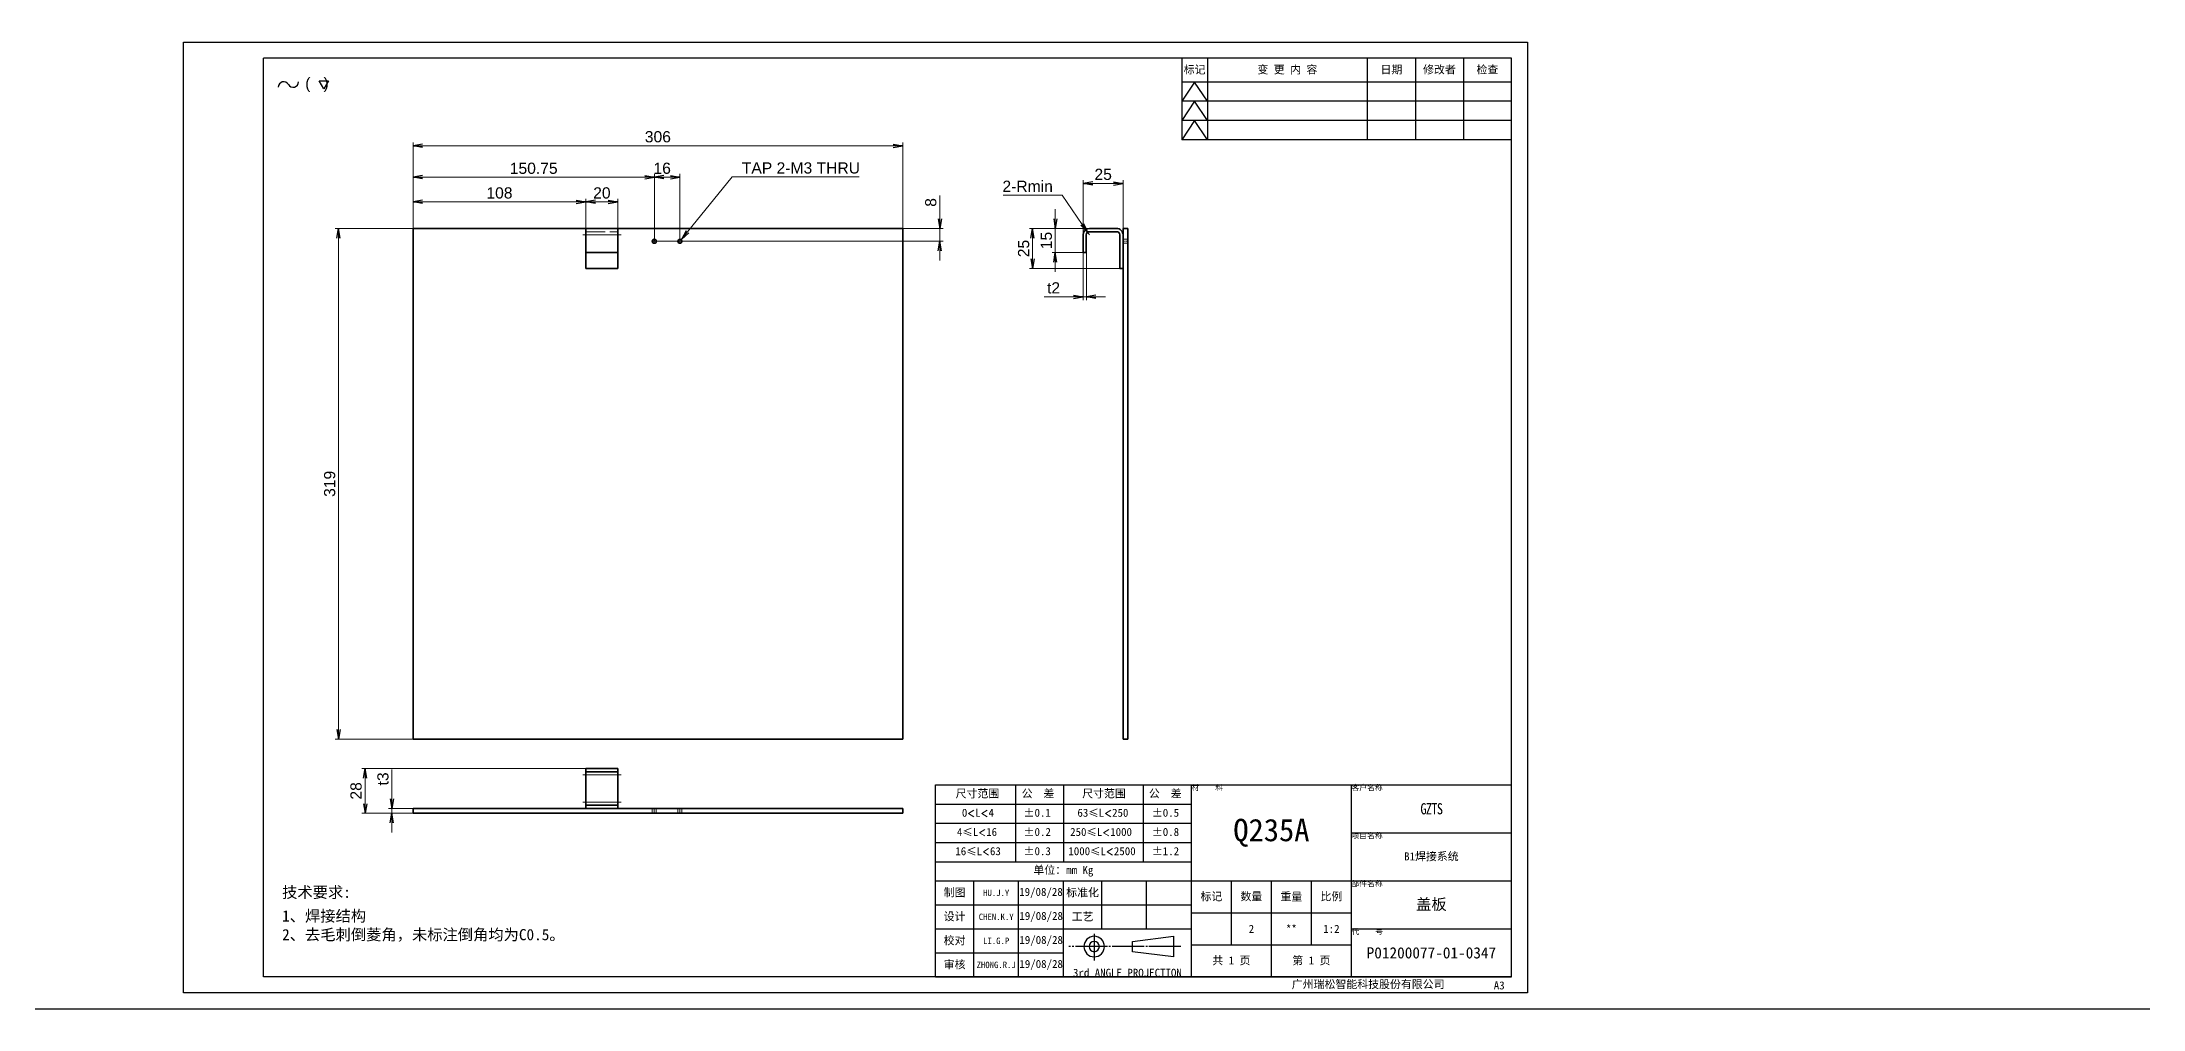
# Model space of a CAD drawing. Header units: millimetres. Extents: x -1727 to 307751, y -105919 to 6637.
# Drawn here: x 12796 to 14109, y -21091 to -20487 of the extents above; entities that cross this region are included whole.
import ezdxf

# ---------------------------------------------------------------- set-up
doc = ezdxf.new("R2010")
doc.units = ezdxf.units.MM
for name, pattern in [('CENTER-HOKUTO', [23, 20, -1, 1, -1]), ('DASHDOT', [18.5, 12, -3, 0.5, -3]), ('DASHED', [15, 12, -3]), ('HIDDEN-HOKUTO', [3.8, 2.5, -1.3])]:
    doc.linetypes.add(name, pattern=pattern)
doc.layers.add('A3', color=7, linetype='Continuous', plot=False)
for name, color, linetype in [('AM_7', 2, 'CENTER-HOKUTO'), ('AM_HID', 1, 'HIDDEN-HOKUTO'), ('AM_VIS', 7, 'Continuous'), ('TITLE_FRAME', 7, 'Continuous'), ('WORD_DIM', 253, 'Continuous')]:
    doc.layers.add(name, color=color, linetype=linetype)
doc.layers.add('SOLID LINE', color=7, linetype='Continuous', lineweight=30)
doc.styles.get("Standard").update_dxf_attribs({"font": 'arial.ttf'})
doc.dimstyles.new('STANDARD 1-2', dxfattribs={"dimscale": 2, "dimtxt": 3.5, "dimasz": 3, "dimexe": 1, "dimexo": 0, "dimgap": 1, "dimtad": 3, "dimdsep": 46, "dimtxsty": 'Standard', "dimblk1": 'OPEN', "dimblk2": 'OPEN', "dimsah": 1, "dimcen": 0, "dimclrd": 256, "dimclre": 256, "dimclrt": 3, "dimazin": 2, "dimtfac": 1, "dimtmove": 0, "dimatfit": 3, "dimldrblk": 'OPEN', "dimfxl": 0, "dimtolj": 1, "dimtzin": 0, "dimlwd": 13, "dimlwe": 13, "dimarcsym": 0})
doc.dimstyles.new('STANDARD 1-2$3', dxfattribs={"dimscale": 2, "dimtxt": 3.5, "dimasz": 3, "dimexe": 1, "dimexo": 0, "dimgap": 1, "dimtad": 3, "dimtoh": 1, "dimdsep": 46, "dimtxsty": 'Standard', "dimblk1": 'OPEN', "dimblk2": 'OPEN', "dimsah": 1, "dimcen": 0, "dimclrd": 256, "dimclre": 256, "dimclrt": 3, "dimazin": 2, "dimtfac": 1, "dimtmove": 0, "dimatfit": 3, "dimldrblk": 'OPEN', "dimfxl": 0, "dimtolj": 1, "dimtzin": 0, "dimlwd": 13, "dimlwe": 13, "dimarcsym": 0})
doc.dimstyles.new('STANDARD 1-2$4', dxfattribs={"dimscale": 2, "dimtxt": 3.5, "dimasz": 3, "dimexe": 1, "dimexo": 0, "dimgap": 1, "dimtad": 3, "dimtoh": 1, "dimdsep": 46, "dimtxsty": 'Standard', "dimblk1": 'OPEN', "dimblk2": 'OPEN', "dimsah": 1, "dimcen": 0, "dimclrd": 256, "dimclre": 256, "dimclrt": 3, "dimazin": 2, "dimtfac": 1, "dimtmove": 0, "dimatfit": 3, "dimldrblk": 'OPEN', "dimfxl": 0, "dimtolj": 1, "dimtzin": 0, "dimlwd": 13, "dimlwe": 13, "dimarcsym": 0})

# ---------------------------------------------------------------- blocks, each defined once
blk = doc.blocks.new('shiage0')
at = {"layer": 'WORD_DIM', "color": 3, "linetype": 'Continuous'}
for centre, start, end in [((1.69, 0), 30, 180), ((4.61, 1.69), 210, 0)]:
    blk.add_arc(centre, 1.69, start, end, dxfattribs=at)
blk = doc.blocks.new('12')
at = {"layer": 'TITLE_FRAME', "color": 3, "linetype": 'Continuous'}
blk.add_lwpolyline([(20.46, 3.03), (19.01, 5.53), (21.9, 5.53)], close=True, dxfattribs=at)
blk.add_blockref('shiage0', (6.23, 3.56), dxfattribs=at)
blk.add_text('(   )', height=3.5, dxfattribs=at).set_placement((14.64, 3.08))
blk = doc.blocks.new('_OPEN')
at = {"color": 0}
for p, q in [((-1, 0.17), (0, 0)), ((-1, -0.17), (0, 0)), ((0, 0), (-1, 0))]:
    blk.add_line(p, q, dxfattribs=at)
blk = doc.blocks.new('*D692')
at = {"layer": 'DEFPOINTS', "color": 0, "linetype": 'Continuous', "transparency": 16777216}
for p in [(13333.4, -20551.4), (13027.4, -20603.1), (13333.4, -20603.1)]:
    blk.add_point(p, dxfattribs=at)
at = {"layer": 'WORD_DIM', "linetype": 'Continuous', "lineweight": 13, "transparency": 16777216}
for p, q in [((13027.4, -20603.1), (13027.4, -20549.4)), ((13033.4, -20551.4), (13327.4, -20551.4)), ((13333.4, -20603.1), (13333.4, -20549.4))]:
    blk.add_line(p, q, dxfattribs=at)
at = {"layer": 'WORD_DIM', "linetype": 'Continuous', "lineweight": 13, "transparency": 16777216, "xscale": 6, "yscale": 6, "zscale": 6, "rotation": 180}
blk.add_blockref('_OPEN', (13027.4, -20551.4), dxfattribs=at)
at = {"layer": 'WORD_DIM', "linetype": 'Continuous', "lineweight": 13, "transparency": 16777216, "xscale": 6, "yscale": 6, "zscale": 6}
blk.add_blockref('_OPEN', (13333.4, -20551.4), dxfattribs=at)
at = {"layer": 'WORD_DIM', "color": 3, "linetype": 'Continuous', "transparency": 16777216, "insert": (13180.4, -20545.8), "char_height": 7, "attachment_point": 5}
blk.add_mtext('\\A1;306', dxfattribs=at)
blk = doc.blocks.new('*D693')
at = {"layer": 'DEFPOINTS', "color": 0, "linetype": 'Continuous', "transparency": 16777216}
for p in [(13027.4, -20603.1), (12980.8, -20922.1), (13027.4, -20922.1)]:
    blk.add_point(p, dxfattribs=at)
at = {"layer": 'WORD_DIM', "linetype": 'Continuous', "lineweight": 13, "transparency": 16777216}
for p, q in [((13027.4, -20603.1), (12978.8, -20603.1)), ((12980.8, -20609.1), (12980.8, -20916.1)), ((13027.4, -20922.1), (12978.8, -20922.1))]:
    blk.add_line(p, q, dxfattribs=at)
at = {"layer": 'WORD_DIM', "linetype": 'Continuous', "lineweight": 13, "transparency": 16777216, "xscale": 6, "yscale": 6, "zscale": 6}
for p, rotation in [((12980.8, -20603.1), 90), ((12980.8, -20922.1), 270)]:
    blk.add_blockref('_OPEN', p, dxfattribs=dict(at, rotation=rotation))
at = {"layer": 'WORD_DIM', "color": 3, "linetype": 'Continuous', "transparency": 16777216, "insert": (12975.3, -20762.6), "char_height": 7, "attachment_point": 5, "rotation": 90}
blk.add_mtext('\\A1;319', dxfattribs=at)
blk = doc.blocks.new('*D694')
at = {"layer": 'DEFPOINTS', "color": 0, "linetype": 'Continuous', "transparency": 16777216}
for p in [(13178.2, -20571), (13027.4, -20603.1), (13178.2, -20611.1)]:
    blk.add_point(p, dxfattribs=at)
at = {"layer": 'WORD_DIM', "linetype": 'Continuous', "lineweight": 13, "transparency": 16777216}
for p, q in [((13027.4, -20603.1), (13027.4, -20569)), ((13033.4, -20571), (13172.2, -20571)), ((13178.2, -20611.1), (13178.2, -20569))]:
    blk.add_line(p, q, dxfattribs=at)
at = {"layer": 'WORD_DIM', "linetype": 'Continuous', "lineweight": 13, "transparency": 16777216, "xscale": 6, "yscale": 6, "zscale": 6, "rotation": 180}
blk.add_blockref('_OPEN', (13027.4, -20571), dxfattribs=at)
at = {"layer": 'WORD_DIM', "linetype": 'Continuous', "lineweight": 13, "transparency": 16777216, "xscale": 6, "yscale": 6, "zscale": 6}
blk.add_blockref('_OPEN', (13178.2, -20571), dxfattribs=at)
at = {"layer": 'WORD_DIM', "color": 3, "linetype": 'Continuous', "transparency": 16777216, "insert": (13102.8, -20565.5), "char_height": 7, "attachment_point": 5}
blk.add_mtext('\\A1;150.75', dxfattribs=at)
blk = doc.blocks.new('*D695')
at = {"layer": 'DEFPOINTS', "color": 0, "linetype": 'Continuous', "transparency": 16777216}
for p in [(13194.2, -20571), (13178.2, -20611.1), (13194.2, -20611.1)]:
    blk.add_point(p, dxfattribs=at)
at = {"layer": 'WORD_DIM', "linetype": 'Continuous', "lineweight": 13, "transparency": 16777216}
for p, q in [((13178.2, -20611.1), (13178.2, -20569)), ((13184.2, -20571), (13188.2, -20571)), ((13194.2, -20611.1), (13194.2, -20569))]:
    blk.add_line(p, q, dxfattribs=at)
at = {"layer": 'WORD_DIM', "linetype": 'Continuous', "lineweight": 13, "transparency": 16777216, "xscale": 6, "yscale": 6, "zscale": 6, "rotation": 180}
blk.add_blockref('_OPEN', (13178.2, -20571), dxfattribs=at)
at = {"layer": 'WORD_DIM', "linetype": 'Continuous', "lineweight": 13, "transparency": 16777216, "xscale": 6, "yscale": 6, "zscale": 6}
blk.add_blockref('_OPEN', (13194.2, -20571), dxfattribs=at)
at = {"layer": 'WORD_DIM', "color": 3, "linetype": 'Continuous', "transparency": 16777216, "insert": (13183.1, -20565.5), "char_height": 7, "attachment_point": 5}
blk.add_mtext('\\A1;16', dxfattribs=at)
blk = doc.blocks.new('*D696')
at = {"layer": 'DEFPOINTS', "color": 0, "linetype": 'Continuous', "transparency": 16777216}
for p in [(13135.4, -20586.5), (13027.4, -20603.1), (13135.4, -20603.1)]:
    blk.add_point(p, dxfattribs=at)
at = {"layer": 'WORD_DIM', "linetype": 'Continuous', "lineweight": 13, "transparency": 16777216}
for p, q in [((13027.4, -20603.1), (13027.4, -20584.5)), ((13033.4, -20586.5), (13129.4, -20586.5)), ((13135.4, -20603.1), (13135.4, -20584.5))]:
    blk.add_line(p, q, dxfattribs=at)
at = {"layer": 'WORD_DIM', "linetype": 'Continuous', "lineweight": 13, "transparency": 16777216, "xscale": 6, "yscale": 6, "zscale": 6, "rotation": 180}
blk.add_blockref('_OPEN', (13027.4, -20586.5), dxfattribs=at)
at = {"layer": 'WORD_DIM', "linetype": 'Continuous', "lineweight": 13, "transparency": 16777216, "xscale": 6, "yscale": 6, "zscale": 6}
blk.add_blockref('_OPEN', (13135.4, -20586.5), dxfattribs=at)
at = {"layer": 'WORD_DIM', "color": 3, "linetype": 'Continuous', "transparency": 16777216, "insert": (13081.4, -20580.9), "char_height": 7, "attachment_point": 5}
blk.add_mtext('\\A1;108', dxfattribs=at)
blk = doc.blocks.new('*D697')
at = {"layer": 'DEFPOINTS', "color": 0, "linetype": 'Continuous', "transparency": 16777216}
for p in [(13155.4, -20586.5), (13135.4, -20628.1), (13155.4, -20628.1)]:
    blk.add_point(p, dxfattribs=at)
at = {"layer": 'WORD_DIM', "linetype": 'Continuous', "lineweight": 13, "transparency": 16777216}
for p, q in [((13135.4, -20628.1), (13135.4, -20584.5)), ((13141.4, -20586.5), (13149.4, -20586.5)), ((13155.4, -20628.1), (13155.4, -20584.5))]:
    blk.add_line(p, q, dxfattribs=at)
at = {"layer": 'WORD_DIM', "linetype": 'Continuous', "lineweight": 13, "transparency": 16777216, "xscale": 6, "yscale": 6, "zscale": 6, "rotation": 180}
blk.add_blockref('_OPEN', (13135.4, -20586.5), dxfattribs=at)
at = {"layer": 'WORD_DIM', "linetype": 'Continuous', "lineweight": 13, "transparency": 16777216, "xscale": 6, "yscale": 6, "zscale": 6}
blk.add_blockref('_OPEN', (13155.4, -20586.5), dxfattribs=at)
at = {"layer": 'WORD_DIM', "color": 3, "linetype": 'Continuous', "transparency": 16777216, "insert": (13145.4, -20580.9), "char_height": 7, "attachment_point": 5}
blk.add_mtext('\\A1;20', dxfattribs=at)
blk = doc.blocks.new('*D698')
at = {"layer": 'DEFPOINTS', "color": 0, "linetype": 'Continuous', "ltscale": 5, "transparency": 16777216}
for p in [(13193.2, -20612.2), (13195.1, -20609.9)]:
    blk.add_point(p, dxfattribs=at)
at = {"layer": 'WORD_DIM', "linetype": 'Continuous', "lineweight": 13, "ltscale": 5, "transparency": 16777216}
for p, q in [((13226.8, -20570.8), (13198.9, -20605.2)), ((13306.2, -20570.8), (13226.8, -20570.8))]:
    blk.add_line(p, q, dxfattribs=at)
at = {"layer": 'WORD_DIM', "linetype": 'Continuous', "lineweight": 13, "ltscale": 5, "transparency": 16777216, "xscale": 6, "yscale": 6, "zscale": 6, "rotation": 230.9790991159345}
blk.add_blockref('_OPEN', (13195.1, -20609.9), dxfattribs=at)
at = {"layer": 'WORD_DIM', "color": 3, "linetype": 'Continuous', "ltscale": 5, "transparency": 16777216, "insert": (13269.8, -20565.3), "char_height": 7, "attachment_point": 5}
blk.add_mtext('\\A1;TAP 2-M3 THRU', dxfattribs=at)
blk = doc.blocks.new('*D699')
at = {"layer": 'DEFPOINTS', "color": 0, "linetype": 'Continuous', "ltscale": 5, "transparency": 16777216}
for p in [(13178.2, -20611.1), (13333.4, -20603.1), (13356.6, -20603.1)]:
    blk.add_point(p, dxfattribs=at)
at = {"layer": 'WORD_DIM', "linetype": 'Continuous', "lineweight": 13, "ltscale": 5, "transparency": 16777216}
for p, q in [((13356.6, -20597.1), (13356.6, -20582.5)), ((13178.2, -20611.1), (13358.6, -20611.1)), ((13333.4, -20603.1), (13358.6, -20603.1)), ((13356.6, -20611.1), (13356.6, -20603.1)), ((13356.6, -20617.1), (13356.6, -20623.1))]:
    blk.add_line(p, q, dxfattribs=at)
at = {"layer": 'WORD_DIM', "linetype": 'Continuous', "lineweight": 13, "ltscale": 5, "transparency": 16777216, "xscale": 6, "yscale": 6, "zscale": 6}
for p, rotation in [((13356.6, -20603.1), 270), ((13356.6, -20611.1), 90)]:
    blk.add_blockref('_OPEN', p, dxfattribs=dict(at, rotation=rotation))
at = {"layer": 'WORD_DIM', "color": 3, "linetype": 'Continuous', "ltscale": 5, "transparency": 16777216, "insert": (13351, -20586.8), "char_height": 7, "attachment_point": 5, "rotation": 90}
blk.add_mtext('\\A1;8', dxfattribs=at)
blk = doc.blocks.new('*D700')
at = {"layer": 'DEFPOINTS', "color": 0, "linetype": 'Continuous', "transparency": 16777216}
for p in [(13471.2, -20574.9), (13446.2, -20618.1), (13471.2, -20628.1)]:
    blk.add_point(p, dxfattribs=at)
at = {"layer": 'WORD_DIM', "linetype": 'Continuous', "lineweight": 13, "transparency": 16777216}
for p, q in [((13446.2, -20618.1), (13446.2, -20572.9)), ((13452.2, -20574.9), (13465.2, -20574.9)), ((13471.2, -20628.1), (13471.2, -20572.9))]:
    blk.add_line(p, q, dxfattribs=at)
at = {"layer": 'WORD_DIM', "linetype": 'Continuous', "lineweight": 13, "transparency": 16777216, "xscale": 6, "yscale": 6, "zscale": 6, "rotation": 180}
blk.add_blockref('_OPEN', (13446.2, -20574.9), dxfattribs=at)
at = {"layer": 'WORD_DIM', "linetype": 'Continuous', "lineweight": 13, "transparency": 16777216, "xscale": 6, "yscale": 6, "zscale": 6}
blk.add_blockref('_OPEN', (13471.2, -20574.9), dxfattribs=at)
at = {"layer": 'WORD_DIM', "color": 3, "linetype": 'Continuous', "transparency": 16777216, "insert": (13458.7, -20569.3), "char_height": 7, "attachment_point": 5}
blk.add_mtext('\\A1;25', dxfattribs=at)
blk = doc.blocks.new('*D701')
at = {"layer": 'DEFPOINTS', "color": 0, "linetype": 'Continuous', "transparency": 16777216}
for p in [(13450.2, -20603.1), (13428.8, -20618.1), (13446.2, -20618.1)]:
    blk.add_point(p, dxfattribs=at)
at = {"layer": 'WORD_DIM', "linetype": 'Continuous', "lineweight": 13, "transparency": 16777216}
for p, q in [((13428.8, -20597.1), (13428.8, -20591.1)), ((13450.2, -20603.1), (13426.8, -20603.1)), ((13428.8, -20603.1), (13428.8, -20618.1)), ((13446.2, -20618.1), (13426.8, -20618.1)), ((13428.8, -20624.1), (13428.8, -20630.1))]:
    blk.add_line(p, q, dxfattribs=at)
at = {"layer": 'WORD_DIM', "linetype": 'Continuous', "lineweight": 13, "transparency": 16777216, "xscale": 6, "yscale": 6, "zscale": 6}
for p, rotation in [((13428.8, -20603.1), 270), ((13428.8, -20618.1), 90)]:
    blk.add_blockref('_OPEN', p, dxfattribs=dict(at, rotation=rotation))
at = {"layer": 'WORD_DIM', "color": 3, "linetype": 'Continuous', "transparency": 16777216, "insert": (13423.2, -20610.6), "char_height": 7, "attachment_point": 5, "rotation": 90}
blk.add_mtext('\\A1;15', dxfattribs=at)
blk = doc.blocks.new('*D702')
at = {"layer": 'DEFPOINTS', "color": 0, "linetype": 'Continuous', "transparency": 16777216}
for p in [(13453.3, -20603.1), (13414.6, -20628.1), (13469.2, -20628.1)]:
    blk.add_point(p, dxfattribs=at)
at = {"layer": 'WORD_DIM', "linetype": 'Continuous', "lineweight": 13, "transparency": 16777216}
for p, q in [((13453.3, -20603.1), (13412.6, -20603.1)), ((13414.6, -20609.1), (13414.6, -20622.1)), ((13469.2, -20628.1), (13412.6, -20628.1))]:
    blk.add_line(p, q, dxfattribs=at)
at = {"layer": 'WORD_DIM', "linetype": 'Continuous', "lineweight": 13, "transparency": 16777216, "xscale": 6, "yscale": 6, "zscale": 6}
for p, rotation in [((13414.6, -20603.1), 90), ((13414.6, -20628.1), 270)]:
    blk.add_blockref('_OPEN', p, dxfattribs=dict(at, rotation=rotation))
at = {"layer": 'WORD_DIM', "color": 3, "linetype": 'Continuous', "transparency": 16777216, "insert": (13409, -20615.6), "char_height": 7, "attachment_point": 5, "rotation": 90}
blk.add_mtext('\\A1;25', dxfattribs=at)
blk = doc.blocks.new('*D703')
at = {"layer": 'DEFPOINTS', "color": 0, "linetype": 'Continuous', "transparency": 16777216}
for p in [(13446.2, -20618.1), (13448.2, -20618.1), (13448.2, -20645.8)]:
    blk.add_point(p, dxfattribs=at)
at = {"layer": 'WORD_DIM', "linetype": 'Continuous', "lineweight": 13, "transparency": 16777216}
for p, q in [((13446.2, -20618.1), (13446.2, -20647.8)), ((13448.2, -20618.1), (13448.2, -20647.8)), ((13440.2, -20645.8), (13421.9, -20645.8)), ((13448.2, -20645.8), (13446.2, -20645.8)), ((13454.2, -20645.8), (13460.2, -20645.8))]:
    blk.add_line(p, q, dxfattribs=at)
at = {"layer": 'WORD_DIM', "linetype": 'Continuous', "lineweight": 13, "transparency": 16777216, "xscale": 6, "yscale": 6, "zscale": 6}
blk.add_blockref('_OPEN', (13446.2, -20645.8), dxfattribs=at)
at = {"layer": 'WORD_DIM', "linetype": 'Continuous', "lineweight": 13, "transparency": 16777216, "xscale": 6, "yscale": 6, "zscale": 6, "rotation": 180}
blk.add_blockref('_OPEN', (13448.2, -20645.8), dxfattribs=at)
at = {"layer": 'WORD_DIM', "color": 3, "linetype": 'Continuous', "transparency": 16777216, "insert": (13427.7, -20640.2), "char_height": 7, "attachment_point": 5}
blk.add_mtext('\\A1;t2', dxfattribs=at)
blk = doc.blocks.new('*D704')
at = {"layer": 'DEFPOINTS', "color": 0, "linetype": 'Continuous', "ltscale": 5, "transparency": 16777216}
for p in [(13449, -20605.4), (13450.2, -20607.1)]:
    blk.add_point(p, dxfattribs=at)
at = {"layer": 'WORD_DIM', "linetype": 'Continuous', "lineweight": 13, "ltscale": 5, "transparency": 16777216}
for p, q in [((13396.2, -20582.2), (13433, -20582.2)), ((13433, -20582.2), (13445.6, -20600.5)), ((13450.2, -20607.1), (13449, -20605.4))]:
    blk.add_line(p, q, dxfattribs=at)
at = {"layer": 'WORD_DIM', "linetype": 'Continuous', "lineweight": 13, "ltscale": 5, "transparency": 16777216, "xscale": 6, "yscale": 6, "zscale": 6, "rotation": 304.5516611697407}
blk.add_blockref('_OPEN', (13449, -20605.4), dxfattribs=at)
at = {"layer": 'WORD_DIM', "color": 3, "linetype": 'Continuous', "ltscale": 5, "transparency": 16777216, "insert": (13411.5, -20576.7), "char_height": 7, "attachment_point": 5}
blk.add_mtext('\\A1;2-Rmin', dxfattribs=at)
blk = doc.blocks.new('*D705')
at = {"layer": 'DEFPOINTS', "color": 0, "linetype": 'Continuous', "transparency": 16777216}
for p in [(12997.4, -20940.4), (13135.4, -20940.4), (13027.4, -20968.4)]:
    blk.add_point(p, dxfattribs=at)
at = {"layer": 'WORD_DIM', "linetype": 'Continuous', "lineweight": 13, "transparency": 16777216}
for p, q in [((13135.4, -20940.4), (12995.4, -20940.4)), ((12997.4, -20962.4), (12997.4, -20946.4)), ((13027.4, -20968.4), (12995.4, -20968.4))]:
    blk.add_line(p, q, dxfattribs=at)
at = {"layer": 'WORD_DIM', "linetype": 'Continuous', "lineweight": 13, "transparency": 16777216, "xscale": 6, "yscale": 6, "zscale": 6}
for p, rotation in [((12997.4, -20940.4), 90), ((12997.4, -20968.4), 270)]:
    blk.add_blockref('_OPEN', p, dxfattribs=dict(at, rotation=rotation))
at = {"layer": 'WORD_DIM', "color": 3, "linetype": 'Continuous', "transparency": 16777216, "insert": (12991.8, -20954.4), "char_height": 7, "attachment_point": 5, "rotation": 90}
blk.add_mtext('\\A1;28', dxfattribs=at)
blk = doc.blocks.new('*D706')
at = {"layer": 'DEFPOINTS', "color": 0, "linetype": 'Continuous', "transparency": 16777216}
for p in [(13014.1, -20965.4), (13027.4, -20965.4), (13027.4, -20968.4)]:
    blk.add_point(p, dxfattribs=at)
at = {"layer": 'WORD_DIM', "linetype": 'Continuous', "lineweight": 13, "transparency": 16777216}
for p, q in [((13014.1, -20959.4), (13014.1, -20941.1)), ((13027.4, -20965.4), (13012.1, -20965.4)), ((13027.4, -20968.4), (13012.1, -20968.4)), ((13014.1, -20968.4), (13014.1, -20965.4)), ((13014.1, -20974.4), (13014.1, -20980.4))]:
    blk.add_line(p, q, dxfattribs=at)
at = {"layer": 'WORD_DIM', "linetype": 'Continuous', "lineweight": 13, "transparency": 16777216, "xscale": 6, "yscale": 6, "zscale": 6}
for p, rotation in [((13014.1, -20965.4), 270), ((13014.1, -20968.4), 90)]:
    blk.add_blockref('_OPEN', p, dxfattribs=dict(at, rotation=rotation))
at = {"layer": 'WORD_DIM', "color": 3, "linetype": 'Continuous', "transparency": 16777216, "insert": (13008.6, -20946.9), "char_height": 7, "attachment_point": 5, "rotation": 90}
blk.add_mtext('\\A1;t3', dxfattribs=at)

msp = doc.modelspace()

# ---------------------------------------------------------------- linework, layer by layer
msp.add_line((-591.11251, -21090.61879), (40486.51144, -21090.61879))
at = {"layer": 'A3', "linetype": 'Continuous'}
msp.add_lwpolyline([(12883.83951, -20486.60875), (13723.83951, -20486.60875), (13723.83951, -21080.60875), (12883.83951, -21080.60875)], close=True, dxfattribs=at)
at = {"layer": 'AM_7', "linetype": 'DASHDOT', "lineweight": 13}
for p, q in [((13133.40272, -20607.07647), (13157.40272, -20607.07647)), ((13133.40272, -20944.41549), (13157.40272, -20944.41549)), ((13133.40272, -20961.41549), (13157.40272, -20961.41549))]:
    msp.add_line(p, q, dxfattribs=at)
at = {"layer": 'AM_7', "linetype": 'DASHDOT', "lineweight": 13, "ltscale": 0.079916}
for p, q in [((13179.75105, -20611.07622), (13176.55439, -20611.07622)), ((13178.15272, -20609.47784), (13178.15272, -20612.67449)), ((13195.75105, -20611.07622), (13192.55439, -20611.07622)), ((13194.15272, -20609.47784), (13194.15272, -20612.67449))]:
    msp.add_line(p, q, dxfattribs=at)
at = {"layer": 'AM_7', "linetype": 'DASHDOT', "lineweight": 13, "ltscale": 0.08999}
msp.add_line((13470.8578, -20611.07622), (13474.45741, -20611.07622), dxfattribs=at)
at = {"layer": 'AM_7', "linetype": 'DASHDOT', "lineweight": 13, "ltscale": 0.090015}
for p, q in [((13178.15272, -20965.11568), (13178.15272, -20968.71627)), ((13194.15272, -20965.11568), (13194.15272, -20968.71627))]:
    msp.add_line(p, q, dxfattribs=at)
at = {"layer": 'AM_HID', "linetype": 'DASHED', "lineweight": 13}
for p, q in [((13135.40272, -20605.07647), (13155.40272, -20605.07647)), ((13135.40272, -20607.07647), (13155.40272, -20607.07647)), ((13135.40272, -20607.07647), (13155.40272, -20607.07647)), ((13135.40272, -20607.07647), (13155.40272, -20607.07647)), ((13135.40272, -20944.41549), (13155.40272, -20944.41549)), ((13135.40272, -20961.41549), (13155.40272, -20961.41549))]:
    msp.add_line(p, q, dxfattribs=at)
at = {"layer": 'AM_HID', "linetype": 'DASHED', "lineweight": 13, "ltscale": 0.075}
for p, q in [((13471.1576, -20609.84673), (13474.1576, -20609.84673)), ((13471.1576, -20609.84673), (13474.1576, -20609.84673)), ((13471.1576, -20612.30572), (13474.1576, -20612.30572)), ((13471.1576, -20612.30572), (13474.1576, -20612.30572)), ((13176.92323, -20965.41549), (13176.92323, -20968.41549)), ((13179.38221, -20965.41549), (13179.38221, -20968.41549)), ((13192.92323, -20965.41549), (13192.92323, -20968.41549)), ((13195.38221, -20965.41549), (13195.38221, -20968.41549))]:
    msp.add_line(p, q, dxfattribs=at)
at = {"layer": 'AM_VIS', "linetype": 'Continuous'}
for p, q in [((13713.83951, -20496.60875), (12933.83951, -20496.60875)), ((12933.83951, -21070.60875), (12933.83951, -20496.60875)), ((13713.83951, -21070.60875), (13713.83951, -20496.60875)), ((13713.83951, -21070.60875), (12933.83951, -21070.60875))]:
    msp.add_line(p, q, dxfattribs=at)
at = {"layer": 'AM_VIS', "lineweight": 35}
for p, q in [((13027.40272, -20603.07647), (13135.40272, -20603.07647)), ((13027.40272, -20603.07647), (13027.40272, -20922.07647)), ((13135.40272, -20603.07647), (13155.40272, -20603.07647)), ((13155.40272, -20603.07647), (13333.40272, -20603.07647)), ((13333.40272, -20603.07647), (13333.40272, -20922.07647)), ((13469.1576, -20628.07647), (13469.1576, -20607.07647)), ((13471.1576, -20603.07647), (13471.1576, -20922.07647)), ((13471.1576, -20628.07647), (13471.1576, -20607.07647)), ((13474.1576, -20603.07647), (13474.1576, -20922.07647)), ((13135.40272, -20618.07647), (13155.40272, -20618.07647)), ((13135.40272, -20628.07647), (13155.40272, -20628.07647)), ((13333.40272, -20922.07647), (13027.40272, -20922.07647)), ((13135.40272, -20940.41549), (13155.40272, -20940.41549)), ((13135.40272, -20942.41549), (13155.40272, -20942.41549)), ((13333.40272, -20965.41549), (13027.40272, -20965.41549)), ((13333.40272, -20968.41549), (13027.40272, -20968.41549)), ((13135.40272, -20963.41549), (13155.40272, -20963.41549)), ((13135.40272, -20965.41549), (13155.40272, -20965.41549))]:
    msp.add_line(p, q, dxfattribs=at)
at = {"layer": 'AM_VIS', "lineweight": 35, "ltscale": 0.1}
for p, q in [((13135.40272, -20607.07647), (13135.40272, -20603.07647)), ((13155.40272, -20607.07647), (13155.40272, -20603.07647))]:
    msp.add_line(p, q, dxfattribs=at)
at = {"layer": 'AM_VIS', "lineweight": 35, "ltscale": 0.275}
for p, q in [((13135.40272, -20607.07647), (13135.40272, -20618.07647)), ((13155.40272, -20607.07647), (13155.40272, -20618.07647)), ((13446.1576, -20607.07647), (13446.1576, -20618.07647)), ((13448.1576, -20607.07647), (13448.1576, -20618.07647))]:
    msp.add_line(p, q, dxfattribs=at)
at = {"layer": 'AM_VIS', "lineweight": 13}
for p, q in [((13135.40272, -20607.07647), (13155.40272, -20607.07647)), ((13135.40272, -20944.41549), (13155.40272, -20944.41549)), ((13135.40272, -20961.41549), (13155.40272, -20961.41549))]:
    msp.add_line(p, q, dxfattribs=at)
at = {"layer": 'AM_VIS', "lineweight": 35, "ltscale": 0.425}
for p, q in [((13467.1576, -20603.07647), (13450.1576, -20603.07647)), ((13467.1576, -20605.07647), (13450.1576, -20605.07647)), ((13135.40272, -20961.41549), (13135.40272, -20944.41549)), ((13155.40272, -20961.41549), (13155.40272, -20944.41549))]:
    msp.add_line(p, q, dxfattribs=at)
at = {"layer": 'AM_VIS', "lineweight": 35, "ltscale": 0.075}
for p, q in [((13474.1576, -20603.07647), (13471.1576, -20603.07647)), ((13474.1576, -20922.07647), (13471.1576, -20922.07647)), ((13027.40272, -20968.41549), (13027.40272, -20965.41549)), ((13333.40272, -20968.41549), (13333.40272, -20965.41549))]:
    msp.add_line(p, q, dxfattribs=at)
at = {"layer": 'AM_VIS', "lineweight": 35, "ltscale": 0.25}
for p, q in [((13135.40272, -20628.07647), (13135.40272, -20618.07647)), ((13155.40272, -20628.07647), (13155.40272, -20618.07647))]:
    msp.add_line(p, q, dxfattribs=at)
at = {"layer": 'AM_VIS', "lineweight": 35, "ltscale": 0.05}
for p, q in [((13446.1576, -20618.07647), (13448.1576, -20618.07647)), ((13469.1576, -20628.07647), (13471.1576, -20628.07647)), ((13135.40272, -20940.41549), (13135.40272, -20942.41549)), ((13135.40272, -20944.41549), (13135.40272, -20942.41549)), ((13155.40272, -20940.41549), (13155.40272, -20942.41549)), ((13155.40272, -20944.41549), (13155.40272, -20942.41549)), ((13135.40272, -20963.41549), (13135.40272, -20961.41549)), ((13135.40272, -20963.41549), (13135.40272, -20965.41549)), ((13155.40272, -20963.41549), (13155.40272, -20961.41549)), ((13155.40272, -20963.41549), (13155.40272, -20965.41549))]:
    msp.add_line(p, q, dxfattribs=at)
at = {"layer": 'AM_VIS', "lineweight": 35}
for centre in [(13178.15272, -20611.07622), (13194.15272, -20611.07622)]:
    msp.add_circle(centre, 1.2295, dxfattribs=at)
for centre, radius, start, end in [((13450.1576, -20607.07647), 4, 90.0000025, 179.99999499), ((13450.1576, -20607.07647), 2, 90.0000025, 179.99999499), ((13467.1576, -20607.07647), 4, 360, 90.0000025), ((13467.1576, -20607.07647), 2, 360, 90.0000025)]:
    msp.add_arc(centre, radius, start, end, dxfattribs=at)
at = {"layer": 'TITLE_FRAME', "linetype": 'Continuous'}
for p, q in [((13507.83951, -20496.60875), (13507.83951, -20547.60875)), ((13523.83951, -20496.60875), (13523.83951, -20547.60875)), ((13623.83951, -20547.60875), (13623.83951, -20496.60875)), ((13653.83951, -20496.60875), (13653.83951, -20547.60875)), ((13683.83951, -20496.60875), (13683.83951, -20547.60875)), ((13713.83951, -20547.60875), (13713.83951, -20496.60875)), ((13713.83951, -20511.60875), (13507.83951, -20511.60875)), ((13515.83951, -20511.60875), (13507.83951, -20523.60875)), ((13523.83951, -20523.60875), (13515.83951, -20511.60875)), ((13713.83951, -20523.60875), (13507.83951, -20523.60875)), ((13515.83951, -20523.60875), (13507.83951, -20535.60875)), ((13713.83951, -20535.60875), (13507.83951, -20535.60875)), ((13515.83951, -20535.60875), (13507.83951, -20547.60875)), ((13523.83951, -20535.60875), (13515.83951, -20523.60875)), ((13523.83951, -20547.60875), (13515.83951, -20535.60875)), ((13713.83951, -20547.60875), (13507.83951, -20547.60875)), ((13353.83951, -20950.60875), (13713.83951, -20950.60875)), ((13353.83951, -21070.60875), (13353.83951, -20950.60875)), ((13403.83951, -20950.60875), (13403.83951, -20998.60875)), ((13433.83951, -20950.60875), (13433.83951, -20998.60875)), ((13483.83951, -20998.60875), (13483.83951, -20950.60875)), ((13513.83951, -21070.60875), (13513.83951, -20950.60875)), ((13613.83951, -21070.60875), (13613.83951, -20950.60875)), ((13713.83951, -21070.60875), (13713.83951, -20950.60875)), ((13353.83951, -20962.60875), (13513.83951, -20962.60875)), ((13353.83951, -20974.60875), (13513.83951, -20974.60875)), ((13613.83951, -20980.60875), (13713.83951, -20980.60875)), ((13353.83951, -20986.60875), (13513.83951, -20986.60875)), ((13353.83951, -20998.60875), (13513.83951, -20998.60875)), ((13353.83951, -21010.60875), (13713.83951, -21010.60875)), ((13377.83951, -21070.60875), (13377.83951, -21010.60875)), ((13405.83951, -21070.60875), (13405.83951, -21010.60875)), ((13433.83951, -21070.60875), (13433.83951, -21010.60875)), ((13457.83951, -21040.60875), (13457.83951, -21010.60875)), ((13485.83951, -21040.60875), (13485.83951, -21010.60875)), ((13538.83951, -21050.60875), (13538.83951, -21010.60875)), ((13563.83951, -21070.60875), (13563.83951, -21010.60875)), ((13588.83951, -21050.60875), (13588.83951, -21010.60875)), ((13353.83951, -21025.60875), (13513.83951, -21025.60875)), ((13513.83951, -21030.60875), (13613.83951, -21030.60875)), ((13353.83951, -21040.60875), (13513.83951, -21040.60875)), ((13613.83951, -21040.60875), (13713.83951, -21040.60875)), ((13353.83951, -21055.60875), (13433.83951, -21055.60875)), ((13513.83951, -21050.60875), (13613.83951, -21050.60875)), ((13353.83951, -21070.60875), (13713.83951, -21070.60875)), ((13353.83951, -21070.60875), (13713.83951, -21070.60875))]:
    msp.add_line(p, q, dxfattribs=at)
at = {"layer": 'TITLE_FRAME', "color": 2, "linetype": 'CENTER-HOKUTO'}
for p, q in [((13453.10848, -21043.77192), (13453.10848, -21060.30952)), ((13507.31968, -21051.64392), (13437.30368, -21051.64392))]:
    msp.add_line(p, q, dxfattribs=at)
at = {"layer": 'TITLE_FRAME', "color": 3, "linetype": 'Continuous'}
for p, q in [((13477.10848, -21048.44392), (13502.70848, -21045.24392)), ((13502.70848, -21045.24392), (13502.70848, -21058.04392)), ((13477.10848, -21054.84392), (13477.10848, -21048.44392)), ((13502.70848, -21058.04392), (13477.10848, -21054.84392))]:
    msp.add_line(p, q, dxfattribs=at)
for radius in [6.4, 3.2]:
    msp.add_arc((13453.10848, -21051.64392), radius, 0, 359.98938268, dxfattribs=at)

# ---------------------------------------------------------------- block references
at = {"layer": 'WORD_DIM', "color": 4, "linetype": 'Continuous', "ltscale": 5, "xscale": 2, "yscale": 2, "zscale": 2}
msp.add_blockref('12', (12930.7263, -20521.95152), dxfattribs=at)

# ---------------------------------------------------------------- texts
at = {"layer": 'SOLID LINE', "ltscale": 0.5}
for s, insert, char_height, width, attachment_point in [('\\pt30;{\\fSimHei|b0|i0|c134|p2;\\C3;标记}', (13515.83951, -20504.10875), 5, 16, 5), ('\\pt30;{\\fSimHei|b0|i0|c134|p2;\\C3;变 更 内 容}', (13573.83951, -20504.10875), 5, 100, 5), ('\\pt30;{\\fSimHei|b0|i0|c134|p2;\\C3;日期}', (13638.83951, -20504.10875), 5, 30, 5), ('\\pt30;{\\fSimHei|b0|i0|c134|p2;\\C3;修改者}', (13668.83951, -20504.10875), 5, 30, 5), ('\\pt30;{\\fSimHei|b0|i0|c134|p2;\\C3;检查}', (13698.83951, -20504.10875), 5, 30, 5), ('\\pt30;{\\fSimHei|b0|i0|c134|p2;\\C3;尺寸范围}', (13366.47944, -20953.55088), 5, 90.6030377, 1), ('\\pt30;{\\fSimHei|b0|i0|c134|p2;\\C3;公  差}', (13407.78692, -20953.55088), 5, 90.6030377, 1), ('\\pt30;{\\fSimHei|b0|i0|c134|p2;\\C3;尺寸范围}', (13445.57434, -20953.55088), 5, 90.6030377, 1), ('\\pt30;{\\fSimHei|b0|i0|c134|p2;\\C3;公  差}', (13487.25163, -20953.55088), 5, 90.6030377, 1), ('{\\fSimHei|b0|i0|c134|p2;\\C3;材    料}', (13513.83951, -20950.60875), 3.5, 100, 1), ('\\pt21;{\\fSimHei|b0|i0|c134|p2;\\C3;客户名称}', (13613.83951, -20950.60875), 3.5, 100, 1), ('\\pt30;{\\fSimHei|b0|i0|c134|p2;\\C3;0\\Fromans,bigfont|c134;\\H0.9583x;<\\fSimHei|b0|i0|c134|p2;\\H1.044x;L\\Fromans,bigfont|c134;\\H0.9583x;<\\fSimHei|b0|i0|c134|p2;\\H1.044x;4}', (13370.40057, -20965.55088), 5, 90.6030377, 1), ('\\pt30;{\\fSimHei|b0|i0|c134|p2;\\C3;%%P0.1}', (13409.00419, -20965.55088), 5, 90.6030377, 1), ('\\pt30;{\\fSimHei|b0|i0|c134|p2;\\C3;63\\H0.9583x;≤\\H1.044x;L\\Fromans,bigfont|c134;\\H0.9579x;<\\fSimHei|b0|i0|c134|p2;\\H1.044x;250}', (13442.60687, -20965.55088), 5, 90.6030377, 1), ('\\pt30;{\\fSimHei|b0|i0|c134|p2;\\C3;%%P0.5}', (13489.14484, -20965.55088), 5, 90.6030377, 1), ('{\\fSimHei|b0|i0|c134|p2;\\W0.8;\\T0.9;\\C3;GZTS}', (13663.83951, -20965.60875), 7, 100, 5), ('\\pt30;{\\fSimHei|b0|i0|c134|p2;\\C3;4\\H0.9583x;≤\\H1.043x;L\\Fromans,bigfont|c134;\\H0.9588x;<\\fSimHei|b0|i0|c134|p2;\\H1.043x;16}', (13367.33254, -20977.55088), 5, 90.6030377, 1), ('\\pt30;{\\fSimHei|b0|i0|c134|p2;\\C3;%%P0.2}', (13409.00419, -20977.55088), 5, 90.6030377, 1), ('\\pt30;{\\fSimHei|b0|i0|c134|p2;\\C3;250\\H0.9583x;≤\\H1.044x;L\\Fromans,bigfont|c134;\\H0.9579x;<\\fSimHei|b0|i0|c134|p2;\\H1.044x;1000}', (13438.04159, -20977.55088), 5, 90.6030377, 1), ('\\pt30;{\\fSimHei|b0|i0|c134|p2;\\C3;%%P0.8}', (13489.14484, -20977.55088), 5, 90.6030377, 1), ('\\pt84;{\\fSimHei|b0|i0|c134|p2;\\C3;Q235A}', (13563.83951, -20980.60875), 14, 100, 5), ('\\pt21;{\\fSimHei|b0|i0|c134|p2;\\C3;项目名称}', (13613.83951, -20980.60875), 3.5, 100, 1), ('\\pt30;{\\fSimHei|b0|i0|c134|p2;\\C3;16\\H0.9583x;≤\\H1.044x;L\\Fromans,bigfont|c134;\\H0.9579x;<\\fSimHei|b0|i0|c134|p2;\\H1.044x;63}', (13366.30244, -20989.55088), 5, 90.6030377, 1), ('\\pt30;{\\fSimHei|b0|i0|c134|p2;\\C3;%%P0.3}', (13409.00419, -20989.55088), 5, 90.6030377, 1), ('\\pt30;{\\fSimHei|b0|i0|c134|p2;\\C3;%%P1.2}', (13489.14484, -20989.55088), 5, 90.6030377, 1), ('{\\fSimHei|b0|i0|c134|p2;\\C3;B1焊接系统}', (13663.83951, -20995.60875), 5, 100, 5), ('\\pt30;{\\fSimHei|b0|i0|c134|p2;\\C3;单位：mm Kg}', (13433.83951, -21004.60875), 5, 160, 5), ('\\pt42;{\\fSimHei|b0|i0|c134|p2;\\C3;技术要求:}', (12945.56348, -21014.20949), 7, 60.121052, 1), ('\\pt30;{\\fSimHei|b0|i0|c134|p2;\\C3;制图}', (13365.83951, -21018.10875), 5, 24, 5), ('\\pt144;{\\fSimHei|b0|i0|c134|p2;\\H0.8x;\\C3;HU.J.Y}', (13391.83951, -21018.10875), 5, 28, 5), ('\\pt240;{\\fSimHei|b0|i0|c134|p2;\\C3;19/08/28}', (13419.83951, -21018.10875), 5, 28, 5), ('\\pt30;{\\fSimHei|b0|i0|c134|p2;\\C3;标准化}', (13445.83951, -21018.10875), 5, 24, 5), ('\\pt30;{\\fSimHei|b0|i0|c134|p2;\\C3;标记}', (13526.33951, -21020.60875), 5, 25, 5), ('\\pt30;{\\fSimHei|b0|i0|c134|p2;\\C3;数量}', (13551.33951, -21020.60875), 5, 25, 5), ('\\pt30;{\\fSimHei|b0|i0|c134|p2;\\C3;重量}', (13576.33951, -21020.60875), 5, 25, 5), ('\\pt30;{\\fSimHei|b0|i0|c134|p2;\\C3;比例}', (13601.33951, -21020.60875), 5, 25, 5), ('\\pt21;{\\fSimHei|b0|i0|c134|p2;\\C3;部件名称}', (13613.83951, -21010.60875), 3.5, 100, 1), ('{\\fSimHei|b0|i0|c134|p2;\\C3;盖板}', (13663.83951, -21025.60875), 7, 100, 5), ('\\pt42;{\\fSimHei|b0|i0|c134|p2;\\C3;\\P1、焊接结构\\P2、去毛刺倒菱角，未标注倒角均为C0.5。}', (12945.56348, -21017.35203), 7, 223.1818704, 1), ('\\pt30;{\\fSimHei|b0|i0|c134|p2;\\C3;设计}', (13365.83951, -21033.10875), 5, 24, 5), ('\\pt1152;{\\fSimHei|b0|i0|c134|p2;\\H0.8x;\\C3;CHEN.K.Y}', (13391.83951, -21033.10875), 5, 28, 5), ('\\pt240;{\\fSimHei|b0|i0|c134|p2;\\C3;19/08/28}', (13419.94078, -21033.10875), 5, 27.7974572, 5), ('\\pt30;{\\fSimHei|b0|i0|c134|p2;\\C3;工艺}', (13445.83951, -21033.10875), 5, 24, 5), ('\\pt30;{\\fSimHei|b0|i0|c134|p2;\\C3;校对}', (13365.83951, -21048.10875), 5, 24, 5), ('\\pt144;{\\fSimHei|b0|i0|c134|p2;\\H0.8x;\\C3;LI.G.P}', (13391.83951, -21048.10875), 5, 28, 5), ('\\pt240;{\\fSimHei|b0|i0|c134|p2;\\C3;19/08/28}', (13419.94078, -21048.10875), 5, 27.7974572, 5), ('\\pt30;{\\fSimHei|b0|i0|c134|p2;\\C3;2}', (13551.33951, -21040.60875), 5, 25, 5), ('\\pt30;{\\fSimHei|b0|i0|c134|p2;\\C3;**}', (13576.33951, -21040.60875), 5, 25, 5), ('\\pt30;{\\fSimHei|b0|i0|c134|p2;\\C3;1:2}', (13601.33951, -21040.60875), 5, 25, 5), ('\\pt21;{\\fSimHei|b0|i0|c134|p2;\\C3;代    号}', (13613.83951, -21040.60875), 3.5, 100, 1), ('\\pt30;{\\fSimHei|b0|i0|c134|p2;\\C3;审核}', (13365.83951, -21063.10875), 5, 24, 5), ('\\pt144;{\\fSimHei|b0|i0|c134|p2;\\H0.8x;\\C3;ZHONG.R.J}', (13391.83951, -21063.10875), 5, 28, 5), ('\\pt240;{\\fSimHei|b0|i0|c134|p2;\\C3;19/08/28}', (13419.94078, -21063.10875), 5, 27.7974572, 5), ('\\pt30;{\\fSimHei|b0|i0|c134|p2;\\C3;共 1 页}', (13538.83951, -21060.60875), 5, 50, 5), ('\\pt30;{\\fSimHei|b0|i0|c134|p2;\\C3;第 1 页}', (13588.83951, -21060.60875), 5, 50, 5), ('{\\fSimHei|b0|i0|c134|p2;\\C3;P01200077-01-0347}', (13663.83951, -21055.60875), 7, 100, 5), ('{\\fSimHei|b0|i0|c134|p2;\\C3;3rd ANGLE PROJECTION}', (13473.83951, -21070.60875), 5, 80, 8), ('\\pt30;{\\fSimHei|b0|i0|c134|p2;\\C3;广州瑞松智能科技股份有限公司}', (13576.57674, -21072.67971), 5, 157.1236163, 1), ('\\pt30;{\\fSimHei|b0|i0|c134|p2;\\C3;A3}', (13702.81725, -21073.40356), 5, 157.1236163, 1)]:
    msp.add_mtext(s, dxfattribs=dict(at, insert=insert, char_height=char_height, width=width, attachment_point=attachment_point))
at = {"layer": 'SOLID LINE', "ltscale": 0.5, "insert": (13436.9442, -20989.55088), "char_height": 5, "width": 90.6030377, "attachment_point": 1, "line_spacing_factor": 0.72}
msp.add_mtext('\\pt30;{\\fSimHei|b0|i0|c134|p2;\\C3;1000\\H0.9583x;≤\\H1.044x;L\\Fromans,bigfont|c134;\\H0.9579x;<\\fSimHei|b0|i0|c134|p2;\\H1.044x;2500}', dxfattribs=at)

# ---------------------------------------------------------------- dimensions: what is measured, and where the dimension line sits
at = {"layer": 'WORD_DIM', "linetype": 'Continuous'}
for base, p1, p2, picture, middle in [((13333.40272, -20551.39029), (13027.40272, -20603.07647), (13333.40272, -20603.07647), '*D692', (13180.40272, -20545.81389)), ((13178.15272, -20571.03589), (13027.40272, -20603.07647), (13178.15272, -20611.07622), '*D694', (13102.77772, -20565.46188)), ((13471.1576, -20574.87005), (13446.1576, -20618.07647), (13471.1576, -20628.07647), '*D700', (13458.6576, -20569.29604)), ((13135.40272, -20586.52339), (13027.40272, -20603.07647), (13135.40272, -20603.07647), '*D696', (13081.40272, -20580.94938))]:
    dim = msp.add_linear_dim(base=base, p1=p1, p2=p2, dimstyle='STANDARD 1-2', dxfattribs=at)
    dim.commit()
    dim.dimension.update_dxf_attribs({"geometry": picture, "text_midpoint": middle})
at = {"layer": 'WORD_DIM', "color": 3, "linetype": 'Continuous', "ltscale": 5}
dim = msp.add_diameter_dim_2p(p1=(13193.20843, -20612.2416), p2=(13195.09725, -20609.91085), text='TAP 2-M3 THRU', dimstyle='STANDARD 1-2$3', override={"dimtoh": 1, "dimtofl": 0}, dxfattribs=at)
dim.commit()
dim.dimension.update_dxf_attribs({"geometry": '*D698', "text_midpoint": (13269.79902, -20570.83274), "dimtype": 163})
at = {"layer": 'WORD_DIM', "linetype": 'Continuous'}
for base, p1, p2, picture, middle in [((13194.15284, -20571.03589), (13178.15284, -20611.07622), (13194.15284, -20611.07622), '*D695', (13183.06436, -20571.03589)), ((13155.40272, -20586.52339), (13135.40272, -20628.07647), (13155.40272, -20628.07647), '*D697', (13145.40272, -20586.52339))]:
    dim = msp.add_linear_dim(base=base, p1=p1, p2=p2, dimstyle='STANDARD 1-2', dxfattribs=at)
    dim.commit()
    dim.dimension.update_dxf_attribs({"geometry": picture, "text_midpoint": middle, "dimtype": 160})
at = {"layer": 'WORD_DIM', "color": 3, "linetype": 'Continuous', "ltscale": 5}
dim = msp.add_radius_dim(center=(13450.1576, -20607.07647), mpoint=(13449.0233, -20605.42924), text='2-Rmin', dimstyle='STANDARD 1-2$4', dxfattribs=at)
dim.commit()
dim.dimension.update_dxf_attribs({"geometry": '*D704', "text_midpoint": (13411.5152, -20582.18223), "dimtype": 164})
dim = msp.add_linear_dim(base=(13356.61345, -20603.07647), p1=(13178.15284, -20611.07622), p2=(13333.40272, -20603.07647), angle=90, dimstyle='STANDARD 1-2', dxfattribs=at)
dim.commit()
dim.dimension.update_dxf_attribs({"geometry": '*D699', "text_midpoint": (13351.03944, -20586.77019)})
at = {"layer": 'WORD_DIM', "linetype": 'Continuous'}
for base, p1, p2, picture, middle in [((13428.79881, -20618.07647), (13450.1576, -20603.07647), (13446.1576, -20618.07647), '*D701', (13423.2248, -20610.57647)), ((12980.83074, -20922.07647), (13027.40272, -20603.07647), (13027.40272, -20922.07647), '*D693', (12975.25434, -20762.57647)), ((13414.61093, -20628.07647), (13453.29617, -20603.07647), (13469.1576, -20628.07647), '*D702', (13409.03692, -20615.57647)), ((12997.40584, -20940.41549), (13027.40272, -20968.41549), (13135.40272, -20940.41549), '*D705', (12991.83182, -20954.41549))]:
    dim = msp.add_linear_dim(base=base, p1=p1, p2=p2, angle=90, dimstyle='STANDARD 1-2', dxfattribs=at)
    dim.commit()
    dim.dimension.update_dxf_attribs({"geometry": picture, "text_midpoint": middle})
dim = msp.add_linear_dim(base=(13448.1576, -20645.76865), p1=(13446.1576, -20618.07647), p2=(13448.1576, -20618.07647), text='t<>', dimstyle='STANDARD 1-2', dxfattribs=at)
dim.commit()
dim.dimension.update_dxf_attribs({"geometry": '*D703', "text_midpoint": (13427.6576, -20645.76865), "dimtype": 160})
dim = msp.add_linear_dim(base=(13014.14697, -20965.41549), p1=(13027.40272, -20968.41549), p2=(13027.40272, -20965.41549), angle=90, text='t<>', dimstyle='STANDARD 1-2', dxfattribs=at)
dim.commit()
dim.dimension.update_dxf_attribs({"geometry": '*D706', "text_midpoint": (13014.14697, -20946.91549), "dimtype": 160})

doc.saveas('drawing.dxf')
